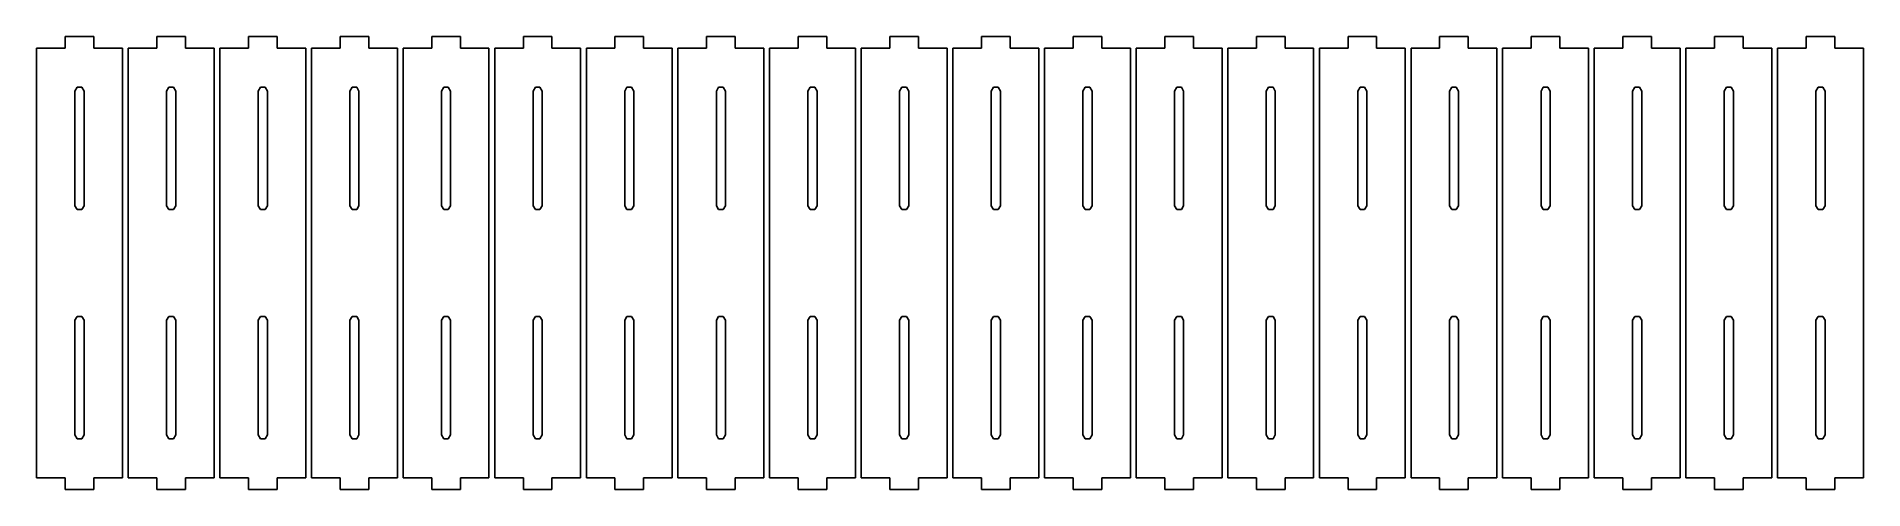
# Model space of a CAD drawing. Header units: metres. Extents: x 17 to 655, y -79 to 79.
import ezdxf

# ---------------------------------------------------------------- set-up
doc = ezdxf.new("R2010")
doc.units = ezdxf.units.M

msp = doc.modelspace()

# ---------------------------------------------------------------- linework, layer by layer
for p, q in [((37, 79), (27, 79)), ((27, 79), (27, 75)), ((37, 75), (37, 79)), ((69, 79), (59, 79)), ((59, 79), (59, 75)), ((69, 75), (69, 79)), ((101, 79), (91, 79)), ((91, 79), (91, 75)), ((101, 75), (101, 79)), ((133, 79), (123, 79)), ((123, 79), (123, 75)), ((133, 75), (133, 79)), ((165, 79), (155, 79)), ((155, 79), (155, 75)), ((165, 75), (165, 79)), ((197, 79), (187, 79)), ((187, 79), (187, 75)), ((197, 75), (197, 79)), ((229, 79), (219, 79)), ((219, 79), (219, 75)), ((229, 75), (229, 79)), ((261, 79), (251, 79)), ((251, 79), (251, 75)), ((261, 75), (261, 79)), ((293, 79), (283, 79)), ((283, 79), (283, 75)), ((293, 75), (293, 79)), ((325, 79), (315, 79)), ((315, 79), (315, 75)), ((325, 75), (325, 79)), ((357, 79), (347, 79)), ((347, 79), (347, 75)), ((357, 75), (357, 79)), ((389, 79), (379, 79)), ((379, 79), (379, 75)), ((389, 75), (389, 79)), ((421, 79), (411, 79)), ((411, 79), (411, 75)), ((421, 75), (421, 79)), ((453, 79), (443, 79)), ((443, 79), (443, 75)), ((453, 75), (453, 79)), ((485, 79), (475, 79)), ((475, 79), (475, 75)), ((485, 75), (485, 79)), ((517, 79), (507, 79)), ((507, 79), (507, 75)), ((517, 75), (517, 79)), ((549, 79), (539, 79)), ((539, 79), (539, 75)), ((549, 75), (549, 79)), ((581, 79), (571, 79)), ((571, 79), (571, 75)), ((581, 75), (581, 79)), ((613, 79), (603, 79)), ((603, 79), (603, 75)), ((613, 75), (613, 79)), ((645, 79), (635, 79)), ((635, 79), (635, 75)), ((645, 75), (645, 79)), ((27, 75), (17, 75)), ((17, 75), (17, -75)), ((47, 75), (37, 75)), ((47, -75), (47, 75)), ((59, 75), (49, 75)), ((49, 75), (49, -75)), ((79, 75), (69, 75)), ((79, -75), (79, 75)), ((91, 75), (81, 75)), ((81, 75), (81, -75)), ((111, 75), (101, 75)), ((111, -75), (111, 75)), ((123, 75), (113, 75)), ((113, 75), (113, -75)), ((143, 75), (133, 75)), ((143, -75), (143, 75)), ((155, 75), (145, 75)), ((145, 75), (145, -75)), ((175, 75), (165, 75)), ((175, -75), (175, 75)), ((187, 75), (177, 75)), ((177, 75), (177, -75)), ((207, 75), (197, 75)), ((207, -75), (207, 75)), ((219, 75), (209, 75)), ((209, 75), (209, -75)), ((239, 75), (229, 75)), ((239, -75), (239, 75)), ((251, 75), (241, 75)), ((241, 75), (241, -75)), ((271, 75), (261, 75)), ((271, -75), (271, 75)), ((283, 75), (273, 75)), ((273, 75), (273, -75)), ((303, 75), (293, 75)), ((303, -75), (303, 75)), ((315, 75), (305, 75)), ((305, 75), (305, -75)), ((335, 75), (325, 75)), ((335, -75), (335, 75)), ((347, 75), (337, 75)), ((337, 75), (337, -75)), ((367, 75), (357, 75)), ((367, -75), (367, 75)), ((379, 75), (369, 75)), ((369, 75), (369, -75)), ((399, 75), (389, 75)), ((399, -75), (399, 75)), ((411, 75), (401, 75)), ((401, 75), (401, -75)), ((431, 75), (421, 75)), ((431, -75), (431, 75)), ((443, 75), (433, 75)), ((433, 75), (433, -75)), ((463, 75), (453, 75)), ((463, -75), (463, 75)), ((475, 75), (465, 75)), ((465, 75), (465, -75)), ((495, 75), (485, 75)), ((495, -75), (495, 75)), ((507, 75), (497, 75)), ((497, 75), (497, -75)), ((527, 75), (517, 75)), ((527, -75), (527, 75)), ((539, 75), (529, 75)), ((529, 75), (529, -75)), ((559, 75), (549, 75)), ((559, -75), (559, 75)), ((571, 75), (561, 75)), ((561, 75), (561, -75)), ((591, 75), (581, 75)), ((591, -75), (591, 75)), ((603, 75), (593, 75)), ((593, 75), (593, -75)), ((623, 75), (613, 75)), ((623, -75), (623, 75)), ((635, 75), (625, 75)), ((625, 75), (625, -75)), ((655, 75), (645, 75)), ((655, -75), (655, 75)), ((30.4, 60), (31.2, 61.3856)), ((30.4, 20), (30.4, 60)), ((31.2, 61.3856), (32.8, 61.3856)), ((32.8, 61.3856), (33.6, 60)), ((33.6, 60), (33.6, 20)), ((62.4, 60), (63.2, 61.3856)), ((62.4, 20), (62.4, 60)), ((63.2, 61.3856), (64.8, 61.3856)), ((64.8, 61.3856), (65.6, 60)), ((65.6, 60), (65.6, 20)), ((94.4, 60), (95.2, 61.3856)), ((94.4, 20), (94.4, 60)), ((95.2, 61.3856), (96.8, 61.3856)), ((96.8, 61.3856), (97.6, 60)), ((97.6, 60), (97.6, 20)), ((126.4, 60), (127.2, 61.3856)), ((126.4, 20), (126.4, 60)), ((127.2, 61.3856), (128.8, 61.3856)), ((128.8, 61.3856), (129.6, 60)), ((129.6, 60), (129.6, 20)), ((158.4, 60), (159.2, 61.3856)), ((158.4, 20), (158.4, 60)), ((159.2, 61.3856), (160.8, 61.3856)), ((160.8, 61.3856), (161.6, 60)), ((161.6, 60), (161.6, 20)), ((190.4, 60), (191.2, 61.3856)), ((190.4, 20), (190.4, 60)), ((191.2, 61.3856), (192.8, 61.3856)), ((192.8, 61.3856), (193.6, 60)), ((193.6, 60), (193.6, 20)), ((222.4, 60), (223.2, 61.3856)), ((222.4, 20), (222.4, 60)), ((223.2, 61.3856), (224.8, 61.3856)), ((224.8, 61.3856), (225.6, 60)), ((225.6, 60), (225.6, 20)), ((254.4, 60), (255.2, 61.3856)), ((254.4, 20), (254.4, 60)), ((255.2, 61.3856), (256.8, 61.3856)), ((256.8, 61.3856), (257.6, 60)), ((257.6, 60), (257.6, 20)), ((286.4, 60), (287.2, 61.3856)), ((286.4, 20), (286.4, 60)), ((287.2, 61.3856), (288.8, 61.3856)), ((288.8, 61.3856), (289.6, 60)), ((289.6, 60), (289.6, 20)), ((318.4, 60), (319.2, 61.3856)), ((318.4, 20), (318.4, 60)), ((319.2, 61.3856), (320.8, 61.3856)), ((320.8, 61.3856), (321.6, 60)), ((321.6, 60), (321.6, 20)), ((350.4, 60), (351.2, 61.3856)), ((350.4, 20), (350.4, 60)), ((351.2, 61.3856), (352.8, 61.3856)), ((352.8, 61.3856), (353.6, 60)), ((353.6, 60), (353.6, 20)), ((382.4, 60), (383.2, 61.3856)), ((382.4, 20), (382.4, 60)), ((383.2, 61.3856), (384.8, 61.3856)), ((384.8, 61.3856), (385.6, 60)), ((385.6, 60), (385.6, 20)), ((414.4, 60), (415.2, 61.3856)), ((414.4, 20), (414.4, 60)), ((415.2, 61.3856), (416.8, 61.3856)), ((416.8, 61.3856), (417.6, 60)), ((417.6, 60), (417.6, 20)), ((446.4, 60), (447.2, 61.3856)), ((446.4, 20), (446.4, 60)), ((447.2, 61.3856), (448.8, 61.3856)), ((448.8, 61.3856), (449.6, 60)), ((449.6, 60), (449.6, 20)), ((478.4, 60), (479.2, 61.3856)), ((478.4, 20), (478.4, 60)), ((479.2, 61.3856), (480.8, 61.3856)), ((480.8, 61.3856), (481.6, 60)), ((481.6, 60), (481.6, 20)), ((510.4, 60), (511.2, 61.3856)), ((510.4, 20), (510.4, 60)), ((511.2, 61.3856), (512.8, 61.3856)), ((512.8, 61.3856), (513.6, 60)), ((513.6, 60), (513.6, 20)), ((542.4, 60), (543.2, 61.3856)), ((542.4, 20), (542.4, 60)), ((543.2, 61.3856), (544.8, 61.3856)), ((544.8, 61.3856), (545.6, 60)), ((545.6, 60), (545.6, 20)), ((574.4, 60), (575.2, 61.3856)), ((574.4, 20), (574.4, 60)), ((575.2, 61.3856), (576.8, 61.3856)), ((576.8, 61.3856), (577.6, 60)), ((577.6, 60), (577.6, 20)), ((606.4, 60), (607.2, 61.3856)), ((606.4, 20), (606.4, 60)), ((607.2, 61.3856), (608.8, 61.3856)), ((608.8, 61.3856), (609.6, 60)), ((609.6, 60), (609.6, 20)), ((638.4, 60), (639.2, 61.3856)), ((638.4, 20), (638.4, 60)), ((639.2, 61.3856), (640.8, 61.3856)), ((640.8, 61.3856), (641.6, 60)), ((641.6, 60), (641.6, 20)), ((31.2, 18.6143), (30.4, 20)), ((33.6, 20), (32.8, 18.6143)), ((63.2, 18.6143), (62.4, 20)), ((65.6, 20), (64.8, 18.6143)), ((95.2, 18.6143), (94.4, 20)), ((97.6, 20), (96.8, 18.6143)), ((127.2, 18.6143), (126.4, 20)), ((129.6, 20), (128.8, 18.6143)), ((159.2, 18.6143), (158.4, 20)), ((161.6, 20), (160.8, 18.6143)), ((191.2, 18.6143), (190.4, 20)), ((193.6, 20), (192.8, 18.6143)), ((223.2, 18.6143), (222.4, 20)), ((225.6, 20), (224.8, 18.6143)), ((255.2, 18.6143), (254.4, 20)), ((257.6, 20), (256.8, 18.6143)), ((287.2, 18.6143), (286.4, 20)), ((289.6, 20), (288.8, 18.6143)), ((319.2, 18.6143), (318.4, 20)), ((321.6, 20), (320.8, 18.6143)), ((351.2, 18.6143), (350.4, 20)), ((353.6, 20), (352.8, 18.6143)), ((383.2, 18.6143), (382.4, 20)), ((385.6, 20), (384.8, 18.6143)), ((415.2, 18.6143), (414.4, 20)), ((417.6, 20), (416.8, 18.6143)), ((447.2, 18.6143), (446.4, 20)), ((449.6, 20), (448.8, 18.6143)), ((479.2, 18.6143), (478.4, 20)), ((481.6, 20), (480.8, 18.6143)), ((511.2, 18.6143), (510.4, 20)), ((513.6, 20), (512.8, 18.6143)), ((543.2, 18.6143), (542.4, 20)), ((545.6, 20), (544.8, 18.6143)), ((575.2, 18.6143), (574.4, 20)), ((577.6, 20), (576.8, 18.6143)), ((607.2, 18.6143), (606.4, 20)), ((609.6, 20), (608.8, 18.6143)), ((639.2, 18.6143), (638.4, 20)), ((641.6, 20), (640.8, 18.6143)), ((32.8, 18.6143), (31.2, 18.6143)), ((64.8, 18.6143), (63.2, 18.6143)), ((96.8, 18.6143), (95.2, 18.6143)), ((128.8, 18.6143), (127.2, 18.6143)), ((160.8, 18.6143), (159.2, 18.6143)), ((192.8, 18.6143), (191.2, 18.6143)), ((224.8, 18.6143), (223.2, 18.6143)), ((256.8, 18.6143), (255.2, 18.6143)), ((288.8, 18.6143), (287.2, 18.6143)), ((320.8, 18.6143), (319.2, 18.6143)), ((352.8, 18.6143), (351.2, 18.6143)), ((384.8, 18.6143), (383.2, 18.6143)), ((416.8, 18.6143), (415.2, 18.6143)), ((448.8, 18.6143), (447.2, 18.6143)), ((480.8, 18.6143), (479.2, 18.6143)), ((512.8, 18.6143), (511.2, 18.6143)), ((544.8, 18.6143), (543.2, 18.6143)), ((576.8, 18.6143), (575.2, 18.6143)), ((608.8, 18.6143), (607.2, 18.6143)), ((640.8, 18.6143), (639.2, 18.6143)), ((30.4, -20), (31.2, -18.6143)), ((31.2, -18.6143), (32.8, -18.6143)), ((32.8, -18.6143), (33.6, -20)), ((62.4, -20), (63.2, -18.6143)), ((63.2, -18.6143), (64.8, -18.6143)), ((64.8, -18.6143), (65.6, -20)), ((94.4, -20), (95.2, -18.6143)), ((95.2, -18.6143), (96.8, -18.6143)), ((96.8, -18.6143), (97.6, -20)), ((126.4, -20), (127.2, -18.6143)), ((127.2, -18.6143), (128.8, -18.6143)), ((128.8, -18.6143), (129.6, -20)), ((158.4, -20), (159.2, -18.6143)), ((159.2, -18.6143), (160.8, -18.6143)), ((160.8, -18.6143), (161.6, -20)), ((190.4, -20), (191.2, -18.6143)), ((191.2, -18.6143), (192.8, -18.6143)), ((192.8, -18.6143), (193.6, -20)), ((222.4, -20), (223.2, -18.6143)), ((223.2, -18.6143), (224.8, -18.6143)), ((224.8, -18.6143), (225.6, -20)), ((254.4, -20), (255.2, -18.6143)), ((255.2, -18.6143), (256.8, -18.6143)), ((256.8, -18.6143), (257.6, -20)), ((286.4, -20), (287.2, -18.6143)), ((287.2, -18.6143), (288.8, -18.6143)), ((288.8, -18.6143), (289.6, -20)), ((318.4, -20), (319.2, -18.6143)), ((319.2, -18.6143), (320.8, -18.6143)), ((320.8, -18.6143), (321.6, -20)), ((350.4, -20), (351.2, -18.6143)), ((351.2, -18.6143), (352.8, -18.6143)), ((352.8, -18.6143), (353.6, -20)), ((382.4, -20), (383.2, -18.6143)), ((383.2, -18.6143), (384.8, -18.6143)), ((384.8, -18.6143), (385.6, -20)), ((414.4, -20), (415.2, -18.6143)), ((415.2, -18.6143), (416.8, -18.6143)), ((416.8, -18.6143), (417.6, -20)), ((446.4, -20), (447.2, -18.6143)), ((447.2, -18.6143), (448.8, -18.6143)), ((448.8, -18.6143), (449.6, -20)), ((478.4, -20), (479.2, -18.6143)), ((479.2, -18.6143), (480.8, -18.6143)), ((480.8, -18.6143), (481.6, -20)), ((510.4, -20), (511.2, -18.6143)), ((511.2, -18.6143), (512.8, -18.6143)), ((512.8, -18.6143), (513.6, -20)), ((542.4, -20), (543.2, -18.6143)), ((543.2, -18.6143), (544.8, -18.6143)), ((544.8, -18.6143), (545.6, -20)), ((574.4, -20), (575.2, -18.6143)), ((575.2, -18.6143), (576.8, -18.6143)), ((576.8, -18.6143), (577.6, -20)), ((606.4, -20), (607.2, -18.6143)), ((607.2, -18.6143), (608.8, -18.6143)), ((608.8, -18.6143), (609.6, -20)), ((638.4, -20), (639.2, -18.6143)), ((639.2, -18.6143), (640.8, -18.6143)), ((640.8, -18.6143), (641.6, -20)), ((30.4, -60), (30.4, -20)), ((33.6, -20), (33.6, -60)), ((62.4, -60), (62.4, -20)), ((65.6, -20), (65.6, -60)), ((94.4, -60), (94.4, -20)), ((97.6, -20), (97.6, -60)), ((126.4, -60), (126.4, -20)), ((129.6, -20), (129.6, -60)), ((158.4, -60), (158.4, -20)), ((161.6, -20), (161.6, -60)), ((190.4, -60), (190.4, -20)), ((193.6, -20), (193.6, -60)), ((222.4, -60), (222.4, -20)), ((225.6, -20), (225.6, -60)), ((254.4, -60), (254.4, -20)), ((257.6, -20), (257.6, -60)), ((286.4, -60), (286.4, -20)), ((289.6, -20), (289.6, -60)), ((318.4, -60), (318.4, -20)), ((321.6, -20), (321.6, -60)), ((350.4, -60), (350.4, -20)), ((353.6, -20), (353.6, -60)), ((382.4, -60), (382.4, -20)), ((385.6, -20), (385.6, -60)), ((414.4, -60), (414.4, -20)), ((417.6, -20), (417.6, -60)), ((446.4, -60), (446.4, -20)), ((449.6, -20), (449.6, -60)), ((478.4, -60), (478.4, -20)), ((481.6, -20), (481.6, -60)), ((510.4, -60), (510.4, -20)), ((513.6, -20), (513.6, -60)), ((542.4, -60), (542.4, -20)), ((545.6, -20), (545.6, -60)), ((574.4, -60), (574.4, -20)), ((577.6, -20), (577.6, -60)), ((606.4, -60), (606.4, -20)), ((609.6, -20), (609.6, -60)), ((638.4, -60), (638.4, -20)), ((641.6, -20), (641.6, -60)), ((31.2, -61.3856), (30.4, -60)), ((32.8, -61.3856), (31.2, -61.3856)), ((33.6, -60), (32.8, -61.3856)), ((63.2, -61.3856), (62.4, -60)), ((64.8, -61.3856), (63.2, -61.3856)), ((65.6, -60), (64.8, -61.3856)), ((95.2, -61.3856), (94.4, -60)), ((96.8, -61.3856), (95.2, -61.3856)), ((97.6, -60), (96.8, -61.3856)), ((127.2, -61.3856), (126.4, -60)), ((128.8, -61.3856), (127.2, -61.3856)), ((129.6, -60), (128.8, -61.3856)), ((159.2, -61.3856), (158.4, -60)), ((160.8, -61.3856), (159.2, -61.3856)), ((161.6, -60), (160.8, -61.3856)), ((191.2, -61.3856), (190.4, -60)), ((192.8, -61.3856), (191.2, -61.3856)), ((193.6, -60), (192.8, -61.3856)), ((223.2, -61.3856), (222.4, -60)), ((224.8, -61.3856), (223.2, -61.3856)), ((225.6, -60), (224.8, -61.3856)), ((255.2, -61.3856), (254.4, -60)), ((256.8, -61.3856), (255.2, -61.3856)), ((257.6, -60), (256.8, -61.3856)), ((287.2, -61.3856), (286.4, -60)), ((288.8, -61.3856), (287.2, -61.3856)), ((289.6, -60), (288.8, -61.3856)), ((319.2, -61.3856), (318.4, -60)), ((320.8, -61.3856), (319.2, -61.3856)), ((321.6, -60), (320.8, -61.3856)), ((351.2, -61.3856), (350.4, -60)), ((352.8, -61.3856), (351.2, -61.3856)), ((353.6, -60), (352.8, -61.3856)), ((383.2, -61.3856), (382.4, -60)), ((384.8, -61.3856), (383.2, -61.3856)), ((385.6, -60), (384.8, -61.3856)), ((415.2, -61.3856), (414.4, -60)), ((416.8, -61.3856), (415.2, -61.3856)), ((417.6, -60), (416.8, -61.3856)), ((447.2, -61.3856), (446.4, -60)), ((448.8, -61.3856), (447.2, -61.3856)), ((449.6, -60), (448.8, -61.3856)), ((479.2, -61.3856), (478.4, -60)), ((480.8, -61.3856), (479.2, -61.3856)), ((481.6, -60), (480.8, -61.3856)), ((511.2, -61.3856), (510.4, -60)), ((512.8, -61.3856), (511.2, -61.3856)), ((513.6, -60), (512.8, -61.3856)), ((543.2, -61.3856), (542.4, -60)), ((544.8, -61.3856), (543.2, -61.3856)), ((545.6, -60), (544.8, -61.3856)), ((575.2, -61.3856), (574.4, -60)), ((576.8, -61.3856), (575.2, -61.3856)), ((577.6, -60), (576.8, -61.3856)), ((607.2, -61.3856), (606.4, -60)), ((608.8, -61.3856), (607.2, -61.3856)), ((609.6, -60), (608.8, -61.3856)), ((639.2, -61.3856), (638.4, -60)), ((640.8, -61.3856), (639.2, -61.3856)), ((641.6, -60), (640.8, -61.3856)), ((17, -75), (27, -75)), ((27, -75), (27, -79)), ((37, -75), (47, -75)), ((37, -79), (37, -75)), ((49, -75), (59, -75)), ((59, -75), (59, -79)), ((69, -75), (79, -75)), ((69, -79), (69, -75)), ((81, -75), (91, -75)), ((91, -75), (91, -79)), ((101, -75), (111, -75)), ((101, -79), (101, -75)), ((113, -75), (123, -75)), ((123, -75), (123, -79)), ((133, -75), (143, -75)), ((133, -79), (133, -75)), ((145, -75), (155, -75)), ((155, -75), (155, -79)), ((165, -75), (175, -75)), ((165, -79), (165, -75)), ((177, -75), (187, -75)), ((187, -75), (187, -79)), ((197, -75), (207, -75)), ((197, -79), (197, -75)), ((209, -75), (219, -75)), ((219, -75), (219, -79)), ((229, -75), (239, -75)), ((229, -79), (229, -75)), ((241, -75), (251, -75)), ((251, -75), (251, -79)), ((261, -75), (271, -75)), ((261, -79), (261, -75)), ((273, -75), (283, -75)), ((283, -75), (283, -79)), ((293, -75), (303, -75)), ((293, -79), (293, -75)), ((305, -75), (315, -75)), ((315, -75), (315, -79)), ((325, -75), (335, -75)), ((325, -79), (325, -75)), ((337, -75), (347, -75)), ((347, -75), (347, -79)), ((357, -75), (367, -75)), ((357, -79), (357, -75)), ((369, -75), (379, -75)), ((379, -75), (379, -79)), ((389, -75), (399, -75)), ((389, -79), (389, -75)), ((401, -75), (411, -75)), ((411, -75), (411, -79)), ((421, -75), (431, -75)), ((421, -79), (421, -75)), ((433, -75), (443, -75)), ((443, -75), (443, -79)), ((453, -75), (463, -75)), ((453, -79), (453, -75)), ((465, -75), (475, -75)), ((475, -75), (475, -79)), ((485, -75), (495, -75)), ((485, -79), (485, -75)), ((497, -75), (507, -75)), ((507, -75), (507, -79)), ((517, -75), (527, -75)), ((517, -79), (517, -75)), ((529, -75), (539, -75)), ((539, -75), (539, -79)), ((549, -75), (559, -75)), ((549, -79), (549, -75)), ((561, -75), (571, -75)), ((571, -75), (571, -79)), ((581, -75), (591, -75)), ((581, -79), (581, -75)), ((593, -75), (603, -75)), ((603, -75), (603, -79)), ((613, -75), (623, -75)), ((613, -79), (613, -75)), ((625, -75), (635, -75)), ((635, -75), (635, -79)), ((645, -75), (655, -75)), ((645, -79), (645, -75)), ((27, -79), (37, -79)), ((59, -79), (69, -79)), ((91, -79), (101, -79)), ((123, -79), (133, -79)), ((155, -79), (165, -79)), ((187, -79), (197, -79)), ((219, -79), (229, -79)), ((251, -79), (261, -79)), ((283, -79), (293, -79)), ((315, -79), (325, -79)), ((347, -79), (357, -79)), ((379, -79), (389, -79)), ((411, -79), (421, -79)), ((443, -79), (453, -79)), ((475, -79), (485, -79)), ((507, -79), (517, -79)), ((539, -79), (549, -79)), ((571, -79), (581, -79)), ((603, -79), (613, -79)), ((635, -79), (645, -79))]:
    msp.add_line(p, q)

doc.saveas('drawing.dxf')
